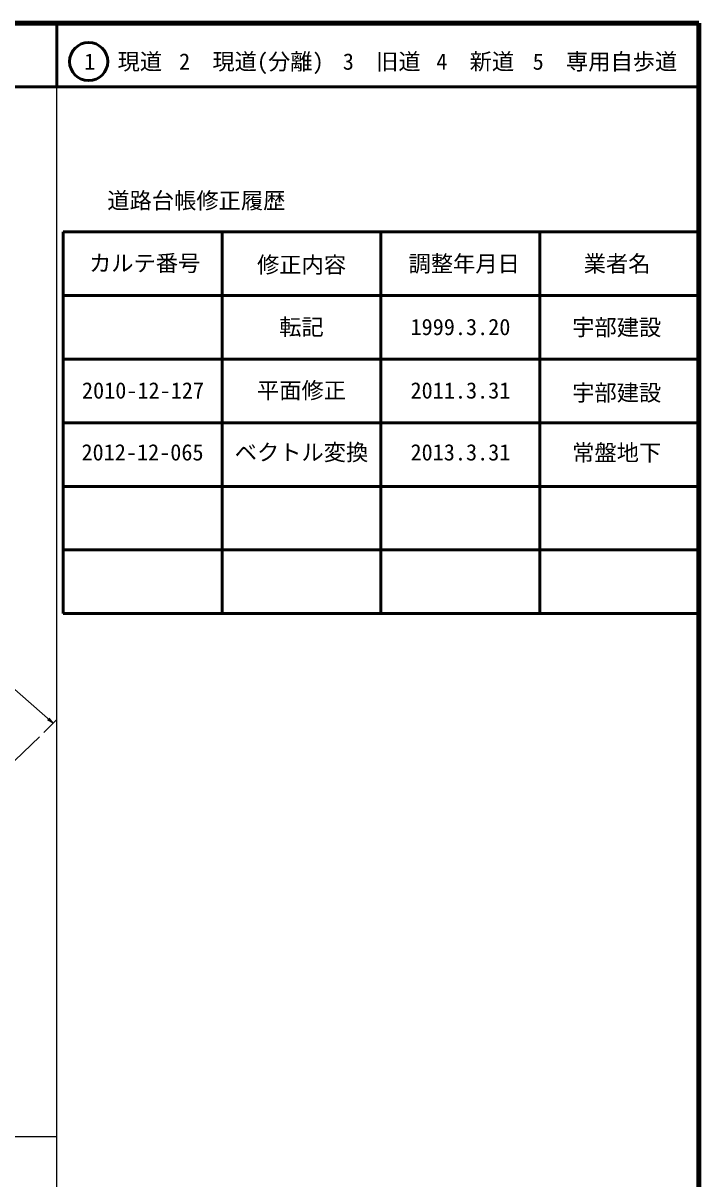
# Model space of a CAD drawing. Units: millimetres, scale not verified. Extents: x 40000 to 680000, y 20000 to 380000.
# Drawn here: x 573720 to 680000, y 198357 to 380000 of the extents above; entities that cross this region are included whole.
import ezdxf
from ezdxf.enums import TextEntityAlignment as Align

# ---------------------------------------------------------------- set-up
doc = ezdxf.new("R2010")
doc.units = ezdxf.units.MM
doc.header["$LTSCALE"] = 1000
doc.linetypes.add('CHAIN', pattern=[18.5, 12, -1.5, 3.5, -1.5])
for name, color, linetype, lineweight in [('M-BGD', 7, 'Continuous', 13), ('M-STR-HTXT', 7, 'Continuous', 13), ('M-TTL', 2, 'Continuous', 140), ('M-TTL-BAND', 7, 'Continuous', 25), ('M-TTL-FRAM', 2, 'Continuous', 50), ('M-TTL-LINE', 7, 'Continuous', 50)]:
    doc.layers.add(name, color=color, linetype=linetype, lineweight=lineweight)
doc.layers.add('M-TTL-TXT', color=7, linetype='Continuous')
doc.styles.add('ＭＳ ゴシック', font='')
doc.styles.get('ＭＳ ゴシック').set_extended_font_data('MS Gothic')

# ---------------------------------------------------------------- blocks, each defined once
blk = doc.blocks.new('open_arrow')
at = {"color": 0, "linetype": 'Continuous', "lineweight": -2}
blk.add_lwpolyline([(7.5, 1.25), (0, 0), (7.5, -1.25)], dxfattribs=at)

msp = doc.modelspace()

# ---------------------------------------------------------------- linework, layer by layer
at = {"layer": 'M-BGD', "linetype": 'CHAIN'}
msp.add_line((576279, 267811), (540114, 233285), dxfattribs=at)
at = {"layer": 'M-STR-HTXT'}
for p, q in [((548782, 295978), (578440, 269996)), ((576982, 268522), (579000, 270562))]:
    msp.add_line(p, q, dxfattribs=at)
at = {"layer": 'M-TTL'}
for p, q in [((680000, 380000), (40000, 380000)), ((680000, 20000), (680000, 380000))]:
    msp.add_line(p, q, dxfattribs=at)
at = {"layer": 'M-TTL-BAND'}
for p, q in [((579000, 20000), (579000, 370000)), ((40000, 205000), (579000, 205000))]:
    msp.add_line(p, q, dxfattribs=at)
at = {"layer": 'M-TTL-FRAM'}
for p, q in [((580000, 347197), (580000, 287197)), ((580000, 347197), (680000, 347197)), ((580000, 287197), (680000, 287197))]:
    msp.add_line(p, q, dxfattribs=at)
at = {"layer": 'M-TTL-LINE'}
for p, q in [((579000, 380000), (579000, 370000)), ((40000, 370000), (680000, 370000)), ((605000, 347197), (605000, 287197)), ((630000, 347197), (630000, 287197)), ((655000, 347197), (655000, 287197)), ((580000, 337197), (680000, 337197)), ((580000, 327197), (680000, 327197)), ((580000, 317197), (680000, 317197)), ((580000, 307197), (680000, 307197)), ((580000, 297197), (680000, 297197))]:
    msp.add_line(p, q, dxfattribs=at)
msp.add_circle((584031, 373958), 3000, dxfattribs=at)

# ---------------------------------------------------------------- block references
at = {"layer": 'M-STR-HTXT', "xscale": 133, "yscale": 133, "rotation": 138.8}
msp.add_blockref('open_arrow', (578440, 269996), dxfattribs=at)

# ---------------------------------------------------------------- texts
at = {"layer": 'M-TTL-TXT', "style": 'ＭＳ ゴシック'}
for s, p in [('1\u3000現道', (589448, 373958)), ('2\u3000現道(分離)', (609619, 373958)), ('3\u3000旧道', (630121, 373958)), ('4\u3000新道', (644824, 373958)), ('5\u3000専用自歩道', (665228, 373958)), ('道路台帳修正履歴', (600968, 352113)), ('カルテ番号', (592839, 342277)), ('修正内容', (617509, 342023)), ('調整年月日', (643089, 342197)), ('業者名', (667134, 342197)), ('転記', (617500, 332245)), ('1999.3.20', (642500, 332245)), ('宇部建設', (667077, 332189)), ('宇部建設', (667077, 321912))]:
    msp.add_text(s, height=2566, dxfattribs=at).set_placement(p, align=Align.MIDDLE_CENTER)
for s, p in [('2010-12-127', (592574, 320219)), ('平面修正', (617500, 320219)), ('2011.3.31', (642500, 320219)), ('2012-12-065', (592500, 310495)), ('ベクトル変換', (617500, 310495)), ('2013.3.31', (642500, 310495)), ('常盤地下', (667077, 310439))]:
    msp.add_text(s, height=2566, dxfattribs=at).set_placement(p, align=Align.BOTTOM_CENTER)

doc.saveas('drawing.dxf')
